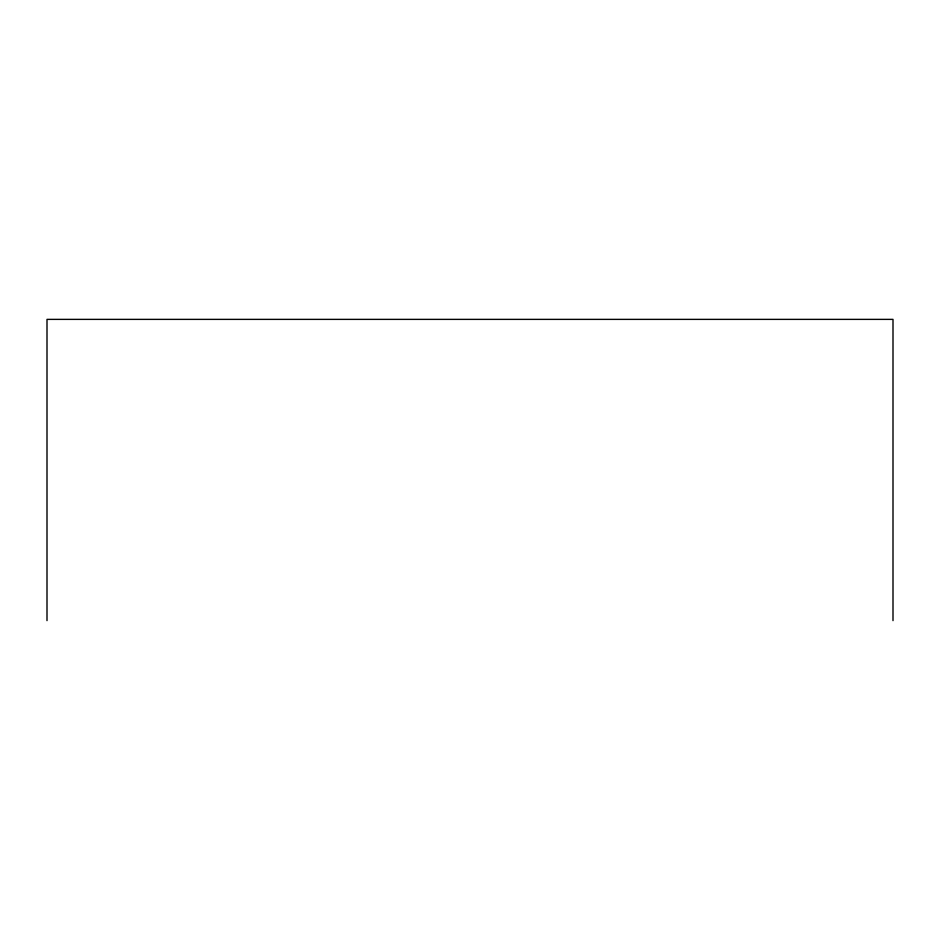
<?xml version="1.0" encoding="UTF-8"?>
<svg xmlns="http://www.w3.org/2000/svg" width="940" height="940" viewBox="0 0 940 940"><rect width="100%" height="100%" fill="white"/><g stroke="black" fill="none" stroke-linecap="round" stroke-linejoin="round"><path stroke-width="1.41" d="M893 620.623L893 319.377L47 319.377L47 620.623"/></g></svg>
